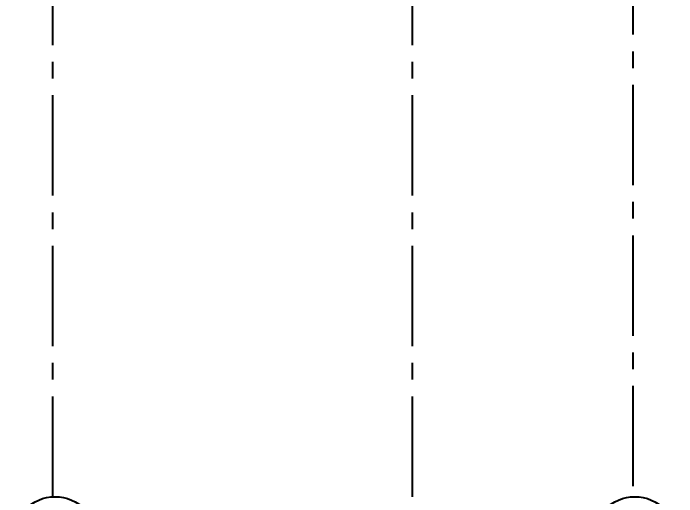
# Model space of a CAD drawing. Header units: inches. Extents: x 12000 to 16048, y 0 to 3185.
# Drawn here: x 15211.8 to 15449.8, y 632.2 to 805.7 of the extents above; entities that cross this region are included whole.
import ezdxf
from ezdxf.enums import TextEntityAlignment as Align

# ---------------------------------------------------------------- set-up
doc = ezdxf.new("R2010")
doc.units = ezdxf.units.IN
doc.header["$LTSCALE"] = 48
doc.header["$MEASUREMENT"] = 0
doc.linetypes.add('CENTER2', pattern=[1.125, 0.75, -0.125, 0.125, -0.125])
doc.linetypes.add('HIDDEN', pattern=[0.375, 0.25, -0.125])
for name, color, linetype in [('_0_Objects', 8, 'Continuous'), ('A-Grid(3-32)', 8, 'CENTER2'), ('S-Grid-Iden', 8, 'Continuous')]:
    doc.layers.add(name, color=color, linetype=linetype)
doc.styles.get("Standard").update_dxf_attribs({"font": 'arial.ttf'})

# ---------------------------------------------------------------- blocks, each defined once
blk = doc.blocks.new('Column Bubble')
blk.add_circle((-0.0042, -0.0024), 0.1562)
blk.add_attdef('XX', text='', height=0.0938).set_placement((0, 0), align=Align.MIDDLE_CENTER)
blk = doc.blocks.new('2ND FLOOR - STRUCTURAL GRID')
at = {"layer": 'A-Grid(3-32)'}
for p, q in [((11210.5, -9409.77), (11210.5, -7426.01)), ((11339.5, -9409.77), (11339.5, -7426.01)), ((11418.5, -7426.01), (11418.5, -9409.77))]:
    blk.add_line(p, q, dxfattribs=at)
at = {"layer": 'S-Grid-Iden', "xscale": 96, "yscale": 96, "zscale": 96}
for p, values in [((11211.65, -9424.53), {'XX': '28'}), ((11419.65, -9424.53), {'XX': '30'})]:
    blk.add_blockref('Column Bubble', p, dxfattribs=at).add_auto_attribs(values)

msp = doc.modelspace()

# ---------------------------------------------------------------- block references
at = {"layer": '_0_Objects', "linetype": 'HIDDEN'}
msp.add_blockref('2ND FLOOR - STRUCTURAL GRID', (4015.5006, 10042.0072), dxfattribs=at)

doc.saveas('drawing.dxf')
